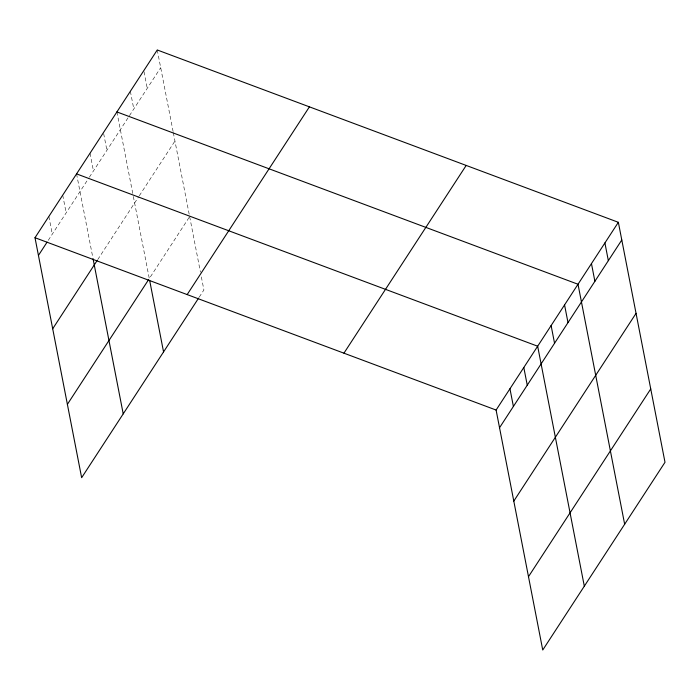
<?xml version="1.0" encoding="UTF-8"?>
<svg xmlns="http://www.w3.org/2000/svg" width="700" height="700" viewBox="0 0 700 700"><rect width="100%" height="100%" fill="white"/><g stroke="black" fill="none" stroke-linecap="round" stroke-linejoin="round"><path stroke-width="0.53" stroke-dasharray="3.5 2.62" d="M48.256 240.345L88.777 178.115M89.364 177.222L160.694 67.681M97.772 259.551L138.705 196.7M139.282 195.799L174.956 141.032M189.061 217.508L149.301 278.565L132.982 194.6M199.229 297.141L203.901 289.957L201.25 276.334M157.255 49.98L173.119 131.6M173.32 132.65L189.254 214.594M189.648 216.606L200.436 272.142M144.008 71.671L147.245 88.331M130.357 91.28L133.796 108.981M116.909 111.93L132.773 193.559M103.661 133.63L106.899 150.281M90.011 153.239L93.459 170.94M76.562 173.889L92.837 257.609M62.711 195.169L66.15 212.861M48.851 216.44L52.299 234.141"/><path stroke-width="1.05" d="M198.643 298.043L81.646 477.698L35 237.72L157.255 49.98L618.354 222.303L665 462.28L542.745 650.02L496.099 410.043L618.354 222.303M38.439 255.421L47.101 242.121M52.701 328.773L97.186 260.453M67.392 404.346L148.715 279.457M187.162 294.586L309.418 106.846M343.936 353.176L466.191 165.436M499.537 427.735L621.793 239.995M513.8 501.095L636.055 313.346M528.491 576.669L650.738 388.929M116.909 111.93L578.008 284.252L624.654 524.23M76.562 173.889L537.661 346.211L584.316 586.189M35 237.72L496.099 410.043M604.905 242.953L608.344 260.645M591.456 263.602L594.895 281.304M564.559 304.902L567.997 322.604M551.11 325.553L554.549 343.254M523.81 367.483L527.249 385.184M509.95 388.762L513.398 406.464M149.704 280.656L163.555 351.916M93.039 258.65L123.218 413.866"/></g></svg>
